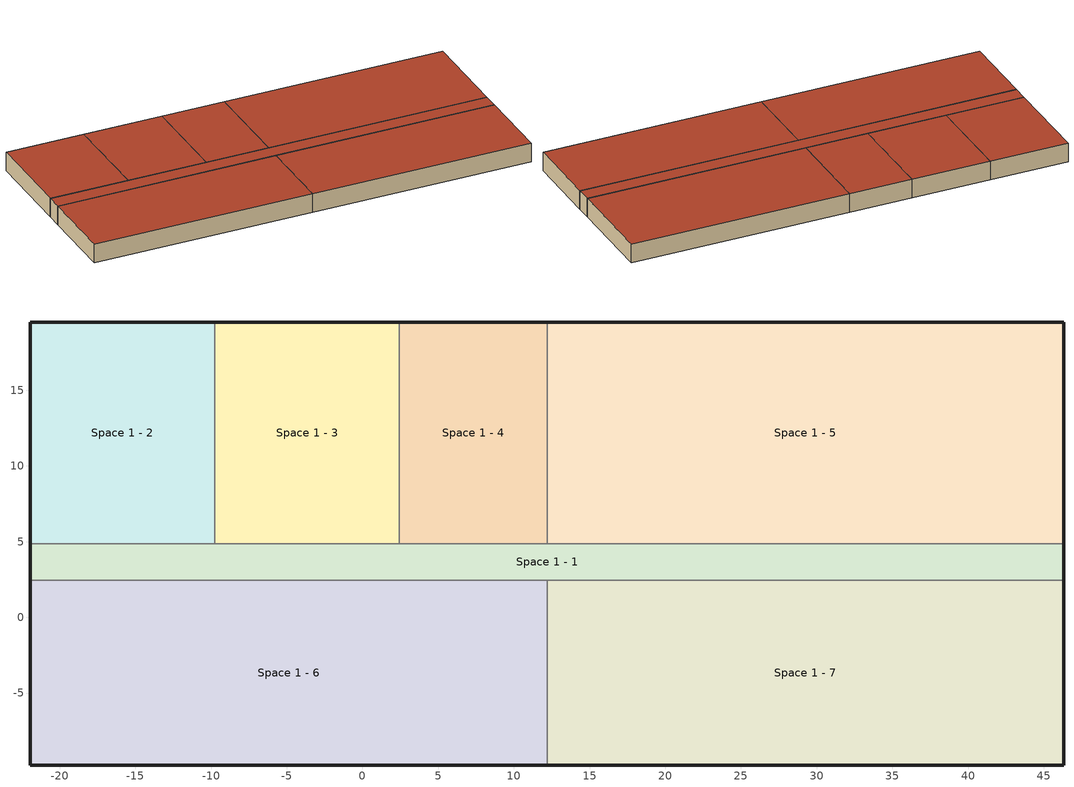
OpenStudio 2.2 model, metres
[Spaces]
Space 1 - 3
 floor ground: -9.75,19.51 2.44,19.51 2.44,18.29 2.44,4.88 -9.75,4.88 z0
 wall outside: 2.44,19.51 -9.75,19.51 z0:3
 wall inside: -9.75,19.51 -9.75,4.88 2.44,4.88 2.44,18.29 2.44,19.51 z0:3
 roof outside: -9.75,4.88 2.44,4.88 2.44,18.29 2.44,19.51 -9.75,19.51 z3
Space 1 - 2
 floor ground: -21.95,19.51 -9.75,19.51 -9.75,4.88 -21.95,4.88 z0
 wall outside: -9.75,19.51 -21.95,19.51 -21.95,4.88 z0:3
 wall inside: -21.95,4.88 -9.75,4.88 -9.75,19.51 z0:3
 roof outside: -21.95,4.88 -9.75,4.88 -9.75,19.51 -21.95,19.51 z3
Space 1 - 7
 floor ground: 12.19,2.44 46.33,2.44 46.33,-9.75 12.19,-9.75 z0
 wall outside: 12.19,-9.75 46.33,-9.75 46.33,2.44 z0:3
 wall inside: 46.33,2.44 12.19,2.44 12.19,-9.75 z0:3
 roof outside: 12.19,-9.75 46.33,-9.75 46.33,2.44 12.19,2.44 z3
Space 1 - 4
 floor ground: 12.19,4.88 2.44,4.88 2.44,18.29 2.44,19.51 12.19,19.51 z0
 wall outside: 12.19,19.51 2.44,19.51 z0:3
 wall inside: 2.44,19.51 2.44,18.29 2.44,4.88 12.19,4.88 12.19,19.51 z0:3
 roof outside: 12.19,19.51 2.44,19.51 2.44,18.29 2.44,4.88 12.19,4.88 z3
Space 1 - 6
 floor ground: -21.95,2.44 12.19,2.44 12.19,-9.75 -21.95,-9.75 z0
 wall outside: -21.95,2.44 -21.95,-9.75 12.19,-9.75 z0:3
 wall inside: 12.19,-9.75 12.19,2.44 -21.95,2.44 z0:3
 roof outside: -21.95,-9.75 12.19,-9.75 12.19,2.44 -21.95,2.44 z3
Space 1 - 5
 floor ground: 12.19,19.51 46.33,19.51 46.33,4.88 12.19,4.88 z0
 wall outside: 46.33,4.88 46.33,19.51 12.19,19.51 z0:3
 wall inside: 12.19,19.51 12.19,4.88 46.33,4.88 z0:3
 roof outside: 12.19,4.88 46.33,4.88 46.33,19.51 12.19,19.51 z3
Space 1 - 1
 floor ground: -21.95,4.88 -9.75,4.88 2.44,4.88 12.19,4.88 46.33,4.88 46.33,2.44 12.19,2.44 -21.95,2.44 z0
 wall outside: -21.95,4.88 -21.95,2.44 / 46.33,2.44 46.33,4.88 z0:3
 wall inside: 46.33,4.88 12.19,4.88 2.44,4.88 -9.75,4.88 -21.95,4.88 / -21.95,2.44 12.19,2.44 46.33,2.44 z0:3
 roof outside: -21.95,2.44 12.19,2.44 46.33,2.44 46.33,4.88 12.19,4.88 2.44,4.88 -9.75,4.88 -21.95,4.88 z3
[Site]
Site 1: Latitude {deg}=39.83; Longitude {deg}=-104.65; Time Zone {hr}=-7; Elevation {m}=1650
[Building]
Medium Office: North Axis {deg}=-0; Space Type=Classroom; Default Construction Set=Default Construction Set 1; Default Schedule Set=Default Schedule Set 1; Standards Building Type=PrimarySchool
[ClimateZones]
Climate Zone Institution Name 1=ASHRAE; Climate Zone Document Name 1=ANSI/ASHRAE Standard 169; Climate Zone Document Year 1=2006; Climate Zone Institution Name 2=CEC; Climate Zone Document Name 2=California Climate Zone Descriptions; Climate Zone Document Year 2=1995
[DefaultConstructionSet]
Default Construction Set 1: Default Exterior Surface Constructions=Default Surface Constructions 1; Default Interior Surface Constructions=Default Surface Constructions 2; Default Ground Contact Surface Constructions=Default Surface Constructions 3; Default Exterior SubSurface Constructions=Default Sub Surface Constructions 1; Default Interior SubSurface Constructions=Default Sub Surface Constructions 2
[DefaultSurfaceConstructions]
Name | Wall Construction | Roof Ceiling Construction | Floor Construction
Default Surface Constructions 1 | Steel-Framed_R-13_Ext-wall | IEAD_R-15 ci_Roof
Default Surface Constructions 2 | Standard_Int-Wall | INT-FLOOR-UNDERSIDE | INT-FLOOR-TOPSIDE
Default Surface Constructions 3 |  |  | 4 inch HW Slab with Carpet Pad
[DefaultSubSurfaceConstructions]
Default Sub Surface Constructions 1; Default Sub Surface Constructions 2
[Construction]
Steel-Framed_R-13_Ext-wall: MAT-SHEATH, Wall Insulation [1], 1/2IN Gypsum
IEAD_R-15 ci_Roof: Roof Membrane, Roof Insulation, Metal Decking
INT-FLOOR-TOPSIDE: Std MAT-CC05 4 MW CONCRETE, Std CP02 CARPET PAD
Standard_Int-Wall: GP01 1/2 GYPSUM, GP01 1/2 GYPSUM
INT-FLOOR-UNDERSIDE: Std CP02 CARPET PAD, Std MAT-CC05 4 MW CONCRETE
4 inch HW Slab with Carpet Pad: 4 HW CONCRETE, CP02 CARPET PAD
InteriorFurnishings: Std Wood 6inch
[Material:NoMass] Thermal Absorptance=0.9; Solar Absorptance=0.7
Name | Roughness | Thermal Resistance {m2-K/W} | Visible Absorptance
MAT-SHEATH | Rough | 0.3626 | 0.7
Std CP02 CARPET PAD | VeryRough | 0.21648 | 0.8
CP02 CARPET PAD | VeryRough | 0.2165 | 0.8
[Material] Thermal Absorptance=0.9
Name | Roughness | Thickness {m} | Conductivity {W/m-K} | Density {kg/m3} | Specific Heat {J/kg-K} | Solar Absorptance | Visible Absorptance
Wall Insulation [1] | MediumRough | 0.0373 | 0.045 | 265 | 836.8 | 0.7 | 0.7
1/2IN Gypsum | Smooth | 0.0127 | 0.16 | 784.9 | 830 | 0.92 | 0.92
Roof Membrane | VeryRough | 0.0095 | 0.16 | 1121.29 | 1460 | 0.7 | 0.7
Roof Insulation | MediumRough | 0.125 | 0.049 | 265 | 836.8 | 0.7 | 0.7
Metal Decking | MediumSmooth | 0.0015 | 45.006 | 7680 | 418.4 | 0.7 | 0.3
Std MAT-CC05 4 MW CONCRETE | Rough | 0.1 | 0.858 | 1968 | 836.8 | 0.7 | 0.2
GP01 1/2 GYPSUM | Smooth | 0.0127 | 0.16 | 800 | 1090 | 0.7 | 0.5
4 HW CONCRETE | Rough | 0.1016 | 1.311 | 2240 | 836.8 | 0.7 | 0.7
Std Wood 6inch | MediumSmooth | 0.15 | 0.12 | 540 | 1210 | 0.7 | 0.7
[Lights:Definition] Design Level Calculation Method=Watts/Area; Fraction Radiant=0.37; Fraction Visible=0.2; Return Air Fraction=0; Return Air Fraction Calculated from Plenum Temperature=No
Name | Watts per Space Floor Area {W/m2}
Classroom_Lights Definition; Gym_Lights Definition | 15.0695
Corridor_Lights Definition | 5.38196
Kitchen_Lights Definition; Media_Center_Lights Definition | 12.9167
Lobby_Lights Definition | 13.9931
[ThermostatSetpoint:DualSetpoint]
Name | Heating Setpoint Temperature Schedule | Cooling Setpoint Temperature Schedule
Thermostat Setpoint Dual Setpoint 1; Thermostat Setpoint Dual Setpoint 3; Thermostat Setpoint Dual Setpoint 4; Thermostat Setpoint Dual Setpoint 5; Thermostat Setpoint Dual Setpoint 6; Thermostat Setpoint Dual Setpoint 7 | primary HtgSetP_Sch | primary ClgSetP_Sch
Thermostat Setpoint Dual Setpoint 2 | primary Gym_HtgSetP_Sch | primary Gym_ClgSetP_Sch
[DesignSpecification:OutdoorAir] Outdoor Air Flow Rate {m3/s}=0
Name | Outdoor Air Flow per Person {m3/s-person} | Outdoor Air Flow per Floor Area {m3/s-m2}
Classroom OA Design Spec; Media_Center OA Design Spec | 0.00471947 | 0.0006096
Corridor OA Design Spec | 0 | 0.0003048
Gym OA Design Spec | 0.00353961 | 0.0003048
Kitchen OA Design Spec | 0 | 0.003556
Lobby OA Design Spec |  | 0.0003048
[SpaceType] Standards Building Type=PrimarySchool
Name | Design Specification Outdoor Air Object | Standards Space Type
Classroom | Classroom OA Design Spec | Classroom
Corridor | Corridor OA Design Spec | Corridor
Gym | Gym OA Design Spec | Gym
Kitchen | Kitchen OA Design Spec | Kitchen
Lobby | Lobby OA Design Spec | Lobby
Media_Center | Media_Center OA Design Spec | Library
[InternalMass]
Name | Internal Mass Definition | Space or SpaceType
Classroom Internal Mass | Classroom Internal Mass Definition | Classroom
Corridor Internal Mass | Corridor Internal Mass Definition | Corridor
Gym Internal Mass | Gym Internal Mass Definition | Gym
Kitchen Internal Mass | Kitchen Internal Mass Definition | Kitchen
Lobby Internal Mass | Lobby Internal Mass Definition | Lobby
Media_Center Internal Mass | Media_Center Internal Mass Definition | Media_Center
[InternalMass:Definition] Construction=InteriorFurnishings; Design Level Calculation Method=SurfaceArea/Area; Surface Area per Space Floor Area=2
Classroom Internal Mass Definition; Corridor Internal Mass Definition; Gym Internal Mass Definition; Kitchen Internal Mass Definition; Lobby Internal Mass Definition; Media_Center Internal Mass Definition
[People] Activity Level Schedule=primary Activity_Sch; Work Efficiency Schedule=Work_Eff_Sch; Clothing Insulation Schedule=Clothing_Sch; Air Velocity Schedule=Air_Velo_Sch
Name | People Definition | Space or SpaceType | Number of People Schedule
Classroom People | Classroom People Definition | Classroom | primary Bldg_Occ_Sch
Gym People | Gym People Definition | Gym | primary Gym_Occ_Sch
Media_Center People | Media_Center People Definition | Media_Center | primary Lib_Occ_Sch
[People:Definition] Number of People Calculation Method=People/Area; Fraction Radiant=0.3; Carbon Dioxide Generation Rate {m3/s-W}=3.82e-08; Enable ASHRAE 55 Comfort Warnings=No; Mean Radiant Temperature Calculation Type=ZoneAveraged; Thermal Comfort Model Type 1=FANGER
Name | People per Space Floor Area {person/m2}
Classroom People Definition | 0.376737
Gym People Definition | 1.07639
Media_Center People Definition | 0.269098
[Lights] Schedule=primary Bldg_Light_Sch; Fraction Replaceable=1
Name | Lights Definition | Space or SpaceType
Classroom_Lights | Classroom_Lights Definition | Classroom
Corridor_Lights | Corridor_Lights Definition | Corridor
Gym_Lights | Gym_Lights Definition | Gym
Kitchen_Lights | Kitchen_Lights Definition | Kitchen
Lobby_Lights | Lobby_Lights Definition | Lobby
Media_Center_Lights | Media_Center_Lights Definition | Media_Center
[ElectricEquipment]
Name | Electric Equipment Definition | Space or SpaceType | Schedule | Multiplier
Classroom_Equip | Classroom_Equip Definition | Classroom | primary Bldg_Equip_Sch
Kitchen_PlugMisc_Equip | Kitchen_PlugMisc_Equip Definition | Kitchen | primary Kit_Elec_Equip_Sch
Media_Center_PlugMisc_Equip | Media_Center_PlugMisc_Equip Definition | Media_Center | primary Bldg_Equip_Sch
Electric Equipment 1 | 14610W elevator with motor efficency of 0.91 | Space 1 - 5 | Elevator_Sch | 0
[ElectricEquipment:Definition]
Name | Design Level Calculation Method | Watts per Space Floor Area {W/m2} | Fraction Latent | Fraction Radiant | Fraction Lost | Design Level {W}
Classroom_Equip Definition | Watts/Area | 15.0695 | 0 | 0.5 | 0
Kitchen_PlugMisc_Equip Definition | Watts/Area | 179.757 | 0.25 | 0.3 | 0.2
Media_Center_PlugMisc_Equip Definition | Watts/Area | 5.38196 | 0 | 0.5 | 0
14610W elevator with motor efficency of 0.91 | EquipmentLevel |  |  | 0.5 |  | 16055
[SpaceInfiltration:DesignFlowRate] Design Flow Rate Calculation Method=Flow/ExteriorWallArea; Flow per Exterior Surface Area {m3/s-m2}=0.000302; Constant Term Coefficient=1; Temperature Term Coefficient=0; Velocity Term Coefficient=0; Velocity Squared Term Coefficient=0
Name | Space or SpaceType | Schedule
Classroom_Infiltration | Classroom | primary Infil_Sch
Corridor_Infiltration | Corridor | primary Infil_Sch
Gym_Infiltration | Gym | primary Gym_Infil_Sch
Kitchen_Infiltration | Kitchen | primary Infil_Sch
Lobby_Infiltration | Lobby | primary Infil_Sch
Media_Center_Infiltration | Media_Center | primary Infil_Sch
[GasEquipment]
Kitchen_GasMisc_Equip: Gas Equipment Definition=Kitchen_GasMisc_Equip Definition; Space or SpaceType=Kitchen; Schedule=primary Kit_Gas_Equip_Sch
[GasEquipment:Definition]
Kitchen_GasMisc_Equip Definition: Design Level Calculation Method=Watts/Area; Watts per Space Floor Area {W/m2}=182; Fraction Latent=0.1; Fraction Radiant=0.2; Fraction Lost=0.7; Carbon Dioxide Generation Rate {m3/s-W}=3.96e-08
[Space] Building Story=Story 1
Name | Space Type | Thermal Zone
Space 1 - 3 | Classroom | Thermal Zone 3
Space 1 - 2 | Classroom | Thermal Zone 2
Space 1 - 7 | Media_Center | Thermal Zone 7
Space 1 - 4 | Kitchen | Thermal Zone 4
Space 1 - 6 | Gym | Thermal Zone 6
Space 1 - 5 | Lobby | Thermal Zone 5
Space 1 - 1 | Corridor | Thermal Zone 1
[ThermalZone] Use Ideal Air Loads=No
Name | Thermostat
Thermal Zone 3 | Thermostat Setpoint Dual Setpoint 4
Thermal Zone 2 | Thermostat Setpoint Dual Setpoint 5
Thermal Zone 7 | Thermostat Setpoint Dual Setpoint 3
Thermal Zone 4 | Thermostat Setpoint Dual Setpoint 7
Thermal Zone 6 | Thermostat Setpoint Dual Setpoint 2
Thermal Zone 5 | Thermostat Setpoint Dual Setpoint 6
Thermal Zone 1 | Thermostat Setpoint Dual Setpoint 1
[Sizing:Zone] Zone Cooling Design Supply Air Temperature Input Method=SupplyAirTemperature; Zone Cooling Design Supply Air Temperature {C}=14; Zone Cooling Design Supply Air Temperature Difference {deltaC}=11.11; Zone Heating Design Supply Air Temperature Input Method=SupplyAirTemperature; Zone Heating Design Supply Air Temperature {C}=40; Zone Heating Design Supply Air Temperature Difference {deltaC}=11.11; Zone Cooling Design Supply Air Humidity Ratio {kg-H2O/kg-air}=0.0085; Zone Heating Design Supply Air Humidity Ratio {kg-H2O/kg-air}=0.008; Cooling Design Air Flow Method=DesignDay; Heating Design Air Flow Method=DesignDay; Account for Dedicated Outdoor Air System=No; Dedicated Outdoor Air System Control Strategy=NeutralSupplyAir; Dedicated Outdoor Air Low Setpoint Temperature for Design {C}=autosize; Dedicated Outdoor Air High Setpoint Temperature for Design {C}=autosize
Thermal Zone 3; Thermal Zone 2; Thermal Zone 7; Thermal Zone 4; Thermal Zone 6; Thermal Zone 5; Thermal Zone 1
[BuildingStory]
Story 1
[DefaultScheduleSet]
Default Schedule Set 1: Electric Equipment Schedule=primary Bldg_Equip_Sch
[Schedule:Ruleset]
Name | Default Day Schedule | Summer Design Day Schedule | Winter Design Day Schedule
primary Bldg_Occ_Sch | primary Bldg_Occ_Sch Default Schedule | primary Bldg_Occ_Sch Summer Design Day | primary Bldg_Occ_Sch Winter Design Day
primary Activity_Sch | primary Activity_Sch Default Schedule | primary Activity_Sch Summer Design Day | primary Activity_Sch Winter Design Day
primary Bldg_Light_Sch | primary Bldg_Light_Sch Default Schedule | primary Bldg_Light_Sch Summer Design Day | primary Bldg_Light_Sch Winter Design Day
primary Bldg_Equip_Sch | primary Bldg_Equip_Sch Default Schedule | primary Bldg_Equip_Sch Summer Design Day | primary Bldg_Equip_Sch Winter Design Day
primary Infil_Sch | primary Infil_Sch Default Schedule | primary Infil_Sch Summer Design Day | primary Infil_Sch Winter Design Day
primary Gym_Occ_Sch | primary Gym_Occ_Sch Default Schedule | primary Gym_Occ_Sch Summer Design Day | primary Gym_Occ_Sch Winter Design Day
primary Gym_Infil_Sch | primary Gym_Infil_Sch Default Schedule | primary Gym_Infil_Sch Summer Design Day | primary Gym_Infil_Sch Winter Design Day
primary Kit_Elec_Equip_Sch | primary Kit_Elec_Equip_Sch Default Schedule | primary Kit_Elec_Equip_Sch Summer Design Day | primary Kit_Elec_Equip_Sch Winter Design Day
primary Kit_Gas_Equip_Sch | primary Kit_Gas_Equip_Sch Default Schedule | primary Kit_Gas_Equip_Sch Summer Design Day | primary Kit_Gas_Equip_Sch Winter Design Day
primary Lib_Occ_Sch | primary Lib_Occ_Sch Default Schedule | primary Lib_Occ_Sch Summer Design Day | primary Lib_Occ_Sch Winter Design Day
Elevator_Sch | secondary Elevator_Sch Default Schedule | secondary Elevator_Sch Summer Design Day | secondary Elevator_Sch Winter Design Day
primary ClgSetP_Sch | primary ClgSetP_Sch Default Schedule | primary ClgSetP_Sch Summer Design Day | primary ClgSetP_Sch Winter Design Day
primary HtgSetP_Sch | primary HtgSetP_Sch Default Schedule | primary HtgSetP_Sch Summer Design Day | primary HtgSetP_Sch Winter Design Day
primary Gym_ClgSetP_Sch | primary Gym_ClgSetP_Sch Default Schedule | primary Gym_ClgSetP_Sch Summer Design Day | primary Gym_ClgSetP_Sch Winter Design Day
primary Gym_HtgSetP_Sch | primary Gym_HtgSetP_Sch Default Schedule | primary Gym_HtgSetP_Sch Summer Design Day | primary Gym_HtgSetP_Sch Winter Design Day
[Schedule:Day]
primary Bldg_Occ_Sch Default Schedule; primary Bldg_Occ_Sch Winter Design Day; primary Bldg_Occ_Sch Rule 3 Day Schedule; primary Bldg_Occ_Sch Rule 5 Day Schedule; primary Bldg_Light_Sch Winter Design Day; primary Bldg_Equip_Sch Winter Design Day; primary Gym_Occ_Sch Default Schedule; primary Gym_Occ_Sch Winter Design Day; primary Gym_Occ_Sch Rule 3 Day Schedule; primary Gym_Occ_Sch Rule 4 Day Schedule; primary Kit_Elec_Equip_Sch Winter Design Day; primary Kit_Gas_Equip_Sch Winter Design Day; primary Lib_Occ_Sch Default Schedule; primary Lib_Occ_Sch Winter Design Day; primary Lib_Occ_Sch Rule 3 Day Schedule; primary Lib_Occ_Sch Rule 4 Day Schedule; secondary Elevator_Sch Default Schedule; secondary Elevator_Sch Winter Design Day; secondary Elevator_Sch Rule 4 Day Schedule: 24, 0, 0
primary Bldg_Occ_Sch Summer Design Day: 24, 0, 0.3
primary Bldg_Occ_Sch Rule 2 Day Schedule; primary Bldg_Occ_Sch Rule 6 Day Schedule: 8, 0, 0, 11, 0, 0.3, 13, 0, 0.2, 15, 0, 0.3, 17, 0, 0.05, 24, 0, 0
primary Bldg_Occ_Sch Rule 4 Day Schedule: 9, 0, 0, 13, 0, 0.05, 24, 0, 0
primary Activity_Sch Default Schedule; primary Activity_Sch Summer Design Day; primary Activity_Sch Winter Design Day: 24, 0, 120
primary Bldg_Light_Sch Default Schedule; primary Bldg_Light_Sch Rule 3 Day Schedule; primary Bldg_Light_Sch Rule 5 Day Schedule: 24, 0, 0.2
primary Bldg_Light_Sch Summer Design Day; primary Infil_Sch Default Schedule; primary Infil_Sch Summer Design Day; primary Infil_Sch Winter Design Day; primary Infil_Sch Rule 3 Day Schedule; primary Infil_Sch Rule 5 Day Schedule; primary Gym_Occ_Sch Summer Design Day; primary Gym_Infil_Sch Summer Design Day; primary Gym_Infil_Sch Winter Design Day; primary Lib_Occ_Sch Summer Design Day; secondary Elevator_Sch Summer Design Day: 24, 0, 1
primary Bldg_Light_Sch Rule 2 Day Schedule; primary Bldg_Light_Sch Rule 6 Day Schedule: 6, 0, 0.2, 7, 0, 0.4, 16, 0, 0.9, 19, 0, 0.7, 21, 0, 0.5, 24, 0, 0.2
primary Bldg_Light_Sch Rule 4 Day Schedule: 8, 0, 0.2, 14, 0, 0.5, 24, 0, 0.2
primary Bldg_Equip_Sch Default Schedule; primary Bldg_Equip_Sch Rule 3 Day Schedule; primary Bldg_Equip_Sch Rule 5 Day Schedule: 24, 0, 0.4
primary Bldg_Equip_Sch Summer Design Day; primary Bldg_Equip_Sch Rule 2 Day Schedule; primary Bldg_Equip_Sch Rule 6 Day Schedule: 8, 0, 0.4, 15, 0, 0.6, 24, 0, 0.4
primary Bldg_Equip_Sch Rule 4 Day Schedule: 9, 0, 0.4, 13, 0, 0.6, 24, 0, 0.4
primary Infil_Sch Rule 2 Day Schedule; primary Infil_Sch Rule 6 Day Schedule: 6, 0, 1, 18, 0, 0.5, 24, 0, 1
primary Infil_Sch Rule 4 Day Schedule: 8, 0, 1, 13, 0, 0.5, 24, 0, 1
primary Gym_Occ_Sch Rule 2 Day Schedule; primary Gym_Occ_Sch Rule 5 Day Schedule: 8, 0, 0, 14, 0, 0.15, 15, 0, 0, 18, 0, 0.15, 21, 0, 0.05, 24, 0, 0
primary Gym_Infil_Sch Default Schedule; primary Gym_Infil_Sch Rule 3 Day Schedule; primary Gym_Infil_Sch Rule 5 Day Schedule: 24, 0, 0.5
primary Gym_Infil_Sch Rule 2 Day Schedule; primary Gym_Infil_Sch Rule 6 Day Schedule: 6, 0, 0.5, 21, 0, 1, 24, 0, 0.5
primary Gym_Infil_Sch Rule 4 Day Schedule: 8, 0, 0.5, 13, 0, 1, 24, 0, 0.5
primary Kit_Elec_Equip_Sch Default Schedule; primary Kit_Elec_Equip_Sch Rule 3 Day Schedule; primary Kit_Elec_Equip_Sch Rule 4 Day Schedule: 24, 0, 0.27
primary Kit_Elec_Equip_Sch Summer Design Day; primary Kit_Elec_Equip_Sch Rule 2 Day Schedule; primary Kit_Elec_Equip_Sch Rule 5 Day Schedule: 5, 0, 0.27, 6, 0, 0.33, 7, 0, 0.47, 8, 0, 0.84, 9, 0, 0.75, 10, 0, 0.5, 11, 0, 0.72, 12, 0, 0.91, 13, 0, 1, 14, 0, 0.41, 15, 0, 0.34, 24, 0, 0.27
primary Kit_Gas_Equip_Sch Default Schedule; primary Kit_Gas_Equip_Sch Rule 3 Day Schedule; primary Kit_Gas_Equip_Sch Rule 4 Day Schedule: 24, 0, 0.03
primary Kit_Gas_Equip_Sch Summer Design Day; primary Kit_Gas_Equip_Sch Rule 2 Day Schedule; primary Kit_Gas_Equip_Sch Rule 5 Day Schedule: 6, 0, 0.03, 8, 0, 1, 9, 0, 0.33, 10, 0, 0.07, 13, 0, 1, 24, 0, 0.03
primary Lib_Occ_Sch Rule 2 Day Schedule; primary Lib_Occ_Sch Rule 5 Day Schedule: 8, 0, 0, 9, 0, 0.3, 11, 0, 0.6, 13, 0, 0.3, 15, 0, 0.6, 17, 0, 0.3, 24, 0, 0
secondary Elevator_Sch Rule 2 Day Schedule; secondary Elevator_Sch Rule 5 Day Schedule: 8, 0, 0, 15, 0, 0.3, 16, 0, 0.15, 24, 0, 0
secondary Elevator_Sch Rule 3 Day Schedule: 24, 0, 0.02
primary ClgSetP_Sch Default Schedule; primary ClgSetP_Sch Winter Design Day; primary ClgSetP_Sch Rule 3 Day Schedule; primary ClgSetP_Sch Rule 5 Day Schedule; primary Gym_ClgSetP_Sch Default Schedule; primary Gym_ClgSetP_Sch Winter Design Day; primary Gym_ClgSetP_Sch Rule 3 Day Schedule; primary Gym_ClgSetP_Sch Rule 5 Day Schedule: 24, 0, 27.2
primary ClgSetP_Sch Summer Design Day; primary Gym_ClgSetP_Sch Summer Design Day: 24, 0, 23.3
primary ClgSetP_Sch Rule 2 Day Schedule; primary ClgSetP_Sch Rule 6 Day Schedule: 6, 0, 27.2, 18, 0, 23.3, 24, 0, 27.2
primary ClgSetP_Sch Rule 4 Day Schedule; primary Gym_ClgSetP_Sch Rule 4 Day Schedule: 8, 0, 27.2, 13, 0, 23.3, 24, 0, 27.2
primary HtgSetP_Sch Default Schedule; primary HtgSetP_Sch Summer Design Day; primary HtgSetP_Sch Rule 3 Day Schedule; primary HtgSetP_Sch Rule 5 Day Schedule; primary Gym_HtgSetP_Sch Default Schedule; primary Gym_HtgSetP_Sch Summer Design Day; primary Gym_HtgSetP_Sch Rule 3 Day Schedule; primary Gym_HtgSetP_Sch Rule 5 Day Schedule: 24, 0, 15.6
primary HtgSetP_Sch Winter Design Day; primary Gym_HtgSetP_Sch Winter Design Day: 24, 0, 21.7
primary HtgSetP_Sch Rule 2 Day Schedule; primary HtgSetP_Sch Rule 6 Day Schedule: 6, 0, 15.6, 18, 0, 21.7, 24, 0, 15.6
primary HtgSetP_Sch Rule 4 Day Schedule; primary Gym_HtgSetP_Sch Rule 4 Day Schedule: 8, 0, 15.6, 13, 0, 21.7, 24, 0, 15.6
primary Gym_ClgSetP_Sch Rule 2 Day Schedule; primary Gym_ClgSetP_Sch Rule 6 Day Schedule: 6, 0, 27.2, 21, 0, 23.3, 24, 0, 27.2
primary Gym_HtgSetP_Sch Rule 2 Day Schedule; primary Gym_HtgSetP_Sch Rule 6 Day Schedule: 6, 0, 15.6, 21, 0, 21.7, 24, 0, 15.6
[Schedule:Rule] Date Specification Type=DateRange; Start Day=1
Name | Schedule Ruleset | Rule Order | Day Schedule | Apply Sunday | Apply Monday | Apply Tuesday | Apply Wednesday | Apply Thursday | Apply Friday | Apply Saturday | Start Month | End Month | End Day
primary Bldg_Occ_Sch Rule 2 | primary Bldg_Occ_Sch | 0 | primary Bldg_Occ_Sch Rule 2 Day Schedule | No | Yes | Yes | Yes | Yes | Yes | No | 9 | 12 | 31
primary Bldg_Occ_Sch Rule 9 | primary Bldg_Occ_Sch | 1 | primary Bldg_Occ_Sch Rule 3 Day Schedule | Yes | No | No | No | No | No | Yes | 7 | 9 | 1
primary Bldg_Occ_Sch Rule 4 | primary Bldg_Occ_Sch | 2 | primary Bldg_Occ_Sch Rule 4 Day Schedule | No | Yes | Yes | Yes | Yes | Yes | No | 7 | 9 | 1
primary Bldg_Occ_Sch Rule 5 | primary Bldg_Occ_Sch | 3 | primary Bldg_Occ_Sch Rule 5 Day Schedule | Yes | No | No | No | No | No | Yes | 1 | 6 | 30
primary Bldg_Occ_Sch Rule 6 | primary Bldg_Occ_Sch | 4 | primary Bldg_Occ_Sch Rule 6 Day Schedule | No | Yes | Yes | Yes | Yes | Yes | No | 1 | 6 | 30
primary Bldg_Light_Sch Rule 2 | primary Bldg_Light_Sch | 0 | primary Bldg_Light_Sch Rule 2 Day Schedule | No | Yes | Yes | Yes | Yes | Yes | No | 9 | 12 | 31
primary Bldg_Light_Sch Rule 3 | primary Bldg_Light_Sch | 1 | primary Bldg_Light_Sch Rule 3 Day Schedule | Yes | No | No | No | No | No | Yes | 7 | 9 | 1
primary Bldg_Light_Sch Rule 11 | primary Bldg_Light_Sch | 2 | primary Bldg_Light_Sch Rule 4 Day Schedule | No | Yes | Yes | Yes | Yes | Yes | No | 7 | 9 | 1
primary Bldg_Light_Sch Rule 5 | primary Bldg_Light_Sch | 3 | primary Bldg_Light_Sch Rule 5 Day Schedule | Yes | No | No | No | No | No | Yes | 1 | 6 | 30
primary Bldg_Light_Sch Rule 6 | primary Bldg_Light_Sch | 4 | primary Bldg_Light_Sch Rule 6 Day Schedule | No | Yes | Yes | Yes | Yes | Yes | No | 1 | 6 | 30
primary Bldg_Equip_Sch Rule 2 | primary Bldg_Equip_Sch | 0 | primary Bldg_Equip_Sch Rule 2 Day Schedule | No | Yes | Yes | Yes | Yes | Yes | No | 9 | 12 | 31
primary Bldg_Equip_Sch Rule 9 | primary Bldg_Equip_Sch | 1 | primary Bldg_Equip_Sch Rule 3 Day Schedule | Yes | No | No | No | No | No | Yes | 7 | 9 | 1
primary Bldg_Equip_Sch Rule 4 | primary Bldg_Equip_Sch | 2 | primary Bldg_Equip_Sch Rule 4 Day Schedule | No | Yes | Yes | Yes | Yes | Yes | No | 7 | 9 | 1
primary Bldg_Equip_Sch Rule 5 | primary Bldg_Equip_Sch | 3 | primary Bldg_Equip_Sch Rule 5 Day Schedule | Yes | No | No | No | No | No | Yes | 1 | 6 | 30
primary Bldg_Equip_Sch Rule 6 | primary Bldg_Equip_Sch | 4 | primary Bldg_Equip_Sch Rule 6 Day Schedule | No | Yes | Yes | Yes | Yes | Yes | No | 1 | 6 | 30
primary Infil_Sch Rule 7 | primary Infil_Sch | 0 | primary Infil_Sch Rule 2 Day Schedule | No | Yes | Yes | Yes | Yes | Yes | No | 9 | 12 | 31
primary Infil_Sch Rule 8 | primary Infil_Sch | 1 | primary Infil_Sch Rule 3 Day Schedule | Yes | No | No | No | No | No | Yes | 7 | 9 | 1
primary Infil_Sch Rule 4 | primary Infil_Sch | 2 | primary Infil_Sch Rule 4 Day Schedule | No | Yes | Yes | Yes | Yes | Yes | No | 7 | 9 | 1
primary Infil_Sch Rule 5 | primary Infil_Sch | 3 | primary Infil_Sch Rule 5 Day Schedule | Yes | No | No | No | No | No | Yes | 1 | 6 | 30
primary Infil_Sch Rule 6 | primary Infil_Sch | 4 | primary Infil_Sch Rule 6 Day Schedule | No | Yes | Yes | Yes | Yes | Yes | No | 1 | 6 | 30
primary Gym_Occ_Sch Rule 2 | primary Gym_Occ_Sch | 0 | primary Gym_Occ_Sch Rule 2 Day Schedule | No | Yes | Yes | Yes | Yes | Yes | No | 9 | 12 | 31
primary Gym_Occ_Sch Rule 7 | primary Gym_Occ_Sch | 1 | primary Gym_Occ_Sch Rule 3 Day Schedule | Yes | Yes | Yes | Yes | Yes | Yes | Yes | 7 | 9 | 1
primary Gym_Occ_Sch Rule 4 | primary Gym_Occ_Sch | 2 | primary Gym_Occ_Sch Rule 4 Day Schedule | Yes | No | No | No | No | No | Yes | 1 | 6 | 30
primary Gym_Occ_Sch Rule 5 | primary Gym_Occ_Sch | 3 | primary Gym_Occ_Sch Rule 5 Day Schedule | No | Yes | Yes | Yes | Yes | Yes | No | 1 | 6 | 30
primary Gym_Infil_Sch Rule 7 | primary Gym_Infil_Sch | 0 | primary Gym_Infil_Sch Rule 2 Day Schedule | No | Yes | Yes | Yes | Yes | Yes | No | 9 | 12 | 31
primary Gym_Infil_Sch Rule 8 | primary Gym_Infil_Sch | 1 | primary Gym_Infil_Sch Rule 3 Day Schedule | Yes | No | No | No | No | No | Yes | 7 | 9 | 1
primary Gym_Infil_Sch Rule 4 | primary Gym_Infil_Sch | 2 | primary Gym_Infil_Sch Rule 4 Day Schedule | No | Yes | Yes | Yes | Yes | Yes | No | 7 | 9 | 1
primary Gym_Infil_Sch Rule 5 | primary Gym_Infil_Sch | 3 | primary Gym_Infil_Sch Rule 5 Day Schedule | Yes | No | No | No | No | No | Yes | 1 | 6 | 30
primary Gym_Infil_Sch Rule 6 | primary Gym_Infil_Sch | 4 | primary Gym_Infil_Sch Rule 6 Day Schedule | No | Yes | Yes | Yes | Yes | Yes | No | 1 | 6 | 30
primary Kit_Elec_Equip_Sch Rule 2 | primary Kit_Elec_Equip_Sch | 0 | primary Kit_Elec_Equip_Sch Rule 2 Day Schedule | No | Yes | Yes | Yes | Yes | Yes | No | 9 | 12 | 31
primary Kit_Elec_Equip_Sch Rule 8 | primary Kit_Elec_Equip_Sch | 1 | primary Kit_Elec_Equip_Sch Rule 3 Day Schedule | Yes | Yes | Yes | Yes | Yes | Yes | Yes | 7 | 9 | 1
primary Kit_Elec_Equip_Sch Rule 4 | primary Kit_Elec_Equip_Sch | 2 | primary Kit_Elec_Equip_Sch Rule 4 Day Schedule | Yes | No | No | No | No | No | Yes | 1 | 6 | 30
primary Kit_Elec_Equip_Sch Rule 5 | primary Kit_Elec_Equip_Sch | 3 | primary Kit_Elec_Equip_Sch Rule 5 Day Schedule | No | Yes | Yes | Yes | Yes | Yes | No | 1 | 6 | 30
primary Kit_Gas_Equip_Sch Rule 2 | primary Kit_Gas_Equip_Sch | 0 | primary Kit_Gas_Equip_Sch Rule 2 Day Schedule | No | Yes | Yes | Yes | Yes | Yes | No | 9 | 12 | 31
primary Kit_Gas_Equip_Sch Rule 8 | primary Kit_Gas_Equip_Sch | 1 | primary Kit_Gas_Equip_Sch Rule 3 Day Schedule | Yes | Yes | Yes | Yes | Yes | Yes | Yes | 7 | 9 | 1
primary Kit_Gas_Equip_Sch Rule 4 | primary Kit_Gas_Equip_Sch | 2 | primary Kit_Gas_Equip_Sch Rule 4 Day Schedule | Yes | No | No | No | No | No | Yes | 1 | 6 | 30
primary Kit_Gas_Equip_Sch Rule 5 | primary Kit_Gas_Equip_Sch | 3 | primary Kit_Gas_Equip_Sch Rule 5 Day Schedule | No | Yes | Yes | Yes | Yes | Yes | No | 1 | 6 | 30
primary Lib_Occ_Sch Rule 2 | primary Lib_Occ_Sch | 0 | primary Lib_Occ_Sch Rule 2 Day Schedule | No | Yes | Yes | Yes | Yes | Yes | No | 9 | 12 | 31
primary Lib_Occ_Sch Rule 7 | primary Lib_Occ_Sch | 1 | primary Lib_Occ_Sch Rule 3 Day Schedule | Yes | Yes | Yes | Yes | Yes | Yes | Yes | 7 | 9 | 1
primary Lib_Occ_Sch Rule 4 | primary Lib_Occ_Sch | 2 | primary Lib_Occ_Sch Rule 4 Day Schedule | Yes | No | No | No | No | No | Yes | 1 | 6 | 30
primary Lib_Occ_Sch Rule 5 | primary Lib_Occ_Sch | 3 | primary Lib_Occ_Sch Rule 5 Day Schedule | No | Yes | Yes | Yes | Yes | Yes | No | 1 | 6 | 30
secondary Elevator_Sch Rule 2 | Elevator_Sch | 0 | secondary Elevator_Sch Rule 2 Day Schedule | No | Yes | Yes | Yes | Yes | Yes | No | 9 | 12 | 31
secondary Elevator_Sch Rule 7 | Elevator_Sch | 1 | secondary Elevator_Sch Rule 3 Day Schedule | Yes | Yes | Yes | Yes | Yes | Yes | Yes | 7 | 9 | 1
secondary Elevator_Sch Rule 4 | Elevator_Sch | 2 | secondary Elevator_Sch Rule 4 Day Schedule | Yes | No | No | No | No | No | Yes | 1 | 6 | 30
secondary Elevator_Sch Rule 5 | Elevator_Sch | 3 | secondary Elevator_Sch Rule 5 Day Schedule | No | Yes | Yes | Yes | Yes | Yes | No | 1 | 6 | 30
primary ClgSetP_Sch Rule 7 | primary ClgSetP_Sch | 0 | primary ClgSetP_Sch Rule 2 Day Schedule | No | Yes | Yes | Yes | Yes | Yes | No | 9 | 12 | 31
primary ClgSetP_Sch Rule 8 | primary ClgSetP_Sch | 1 | primary ClgSetP_Sch Rule 3 Day Schedule | Yes | No | No | No | No | No | Yes | 7 | 9 | 1
primary ClgSetP_Sch Rule 4 | primary ClgSetP_Sch | 2 | primary ClgSetP_Sch Rule 4 Day Schedule | No | Yes | Yes | Yes | Yes | Yes | No | 7 | 9 | 1
primary ClgSetP_Sch Rule 5 | primary ClgSetP_Sch | 3 | primary ClgSetP_Sch Rule 5 Day Schedule | Yes | No | No | No | No | No | Yes | 1 | 6 | 30
primary ClgSetP_Sch Rule 6 | primary ClgSetP_Sch | 4 | primary ClgSetP_Sch Rule 6 Day Schedule | No | Yes | Yes | Yes | Yes | Yes | No | 1 | 6 | 30
primary HtgSetP_Sch Rule 7 | primary HtgSetP_Sch | 0 | primary HtgSetP_Sch Rule 2 Day Schedule | No | Yes | Yes | Yes | Yes | Yes | No | 9 | 12 | 31
primary HtgSetP_Sch Rule 8 | primary HtgSetP_Sch | 1 | primary HtgSetP_Sch Rule 3 Day Schedule | Yes | No | No | No | No | No | Yes | 7 | 9 | 1
primary HtgSetP_Sch Rule 4 | primary HtgSetP_Sch | 2 | primary HtgSetP_Sch Rule 4 Day Schedule | No | Yes | Yes | Yes | Yes | Yes | No | 7 | 9 | 1
primary HtgSetP_Sch Rule 5 | primary HtgSetP_Sch | 3 | primary HtgSetP_Sch Rule 5 Day Schedule | Yes | No | No | No | No | No | Yes | 1 | 6 | 30
primary HtgSetP_Sch Rule 6 | primary HtgSetP_Sch | 4 | primary HtgSetP_Sch Rule 6 Day Schedule | No | Yes | Yes | Yes | Yes | Yes | No | 1 | 6 | 30
primary Gym_ClgSetP_Sch Rule 7 | primary Gym_ClgSetP_Sch | 0 | primary Gym_ClgSetP_Sch Rule 2 Day Schedule | No | Yes | Yes | Yes | Yes | Yes | No | 9 | 12 | 31
primary Gym_ClgSetP_Sch Rule 8 | primary Gym_ClgSetP_Sch | 1 | primary Gym_ClgSetP_Sch Rule 3 Day Schedule | Yes | No | No | No | No | No | Yes | 7 | 9 | 1
primary Gym_ClgSetP_Sch Rule 4 | primary Gym_ClgSetP_Sch | 2 | primary Gym_ClgSetP_Sch Rule 4 Day Schedule | No | Yes | Yes | Yes | Yes | Yes | No | 7 | 9 | 1
primary Gym_ClgSetP_Sch Rule 5 | primary Gym_ClgSetP_Sch | 3 | primary Gym_ClgSetP_Sch Rule 5 Day Schedule | Yes | No | No | No | No | No | Yes | 1 | 6 | 30
primary Gym_ClgSetP_Sch Rule 6 | primary Gym_ClgSetP_Sch | 4 | primary Gym_ClgSetP_Sch Rule 6 Day Schedule | No | Yes | Yes | Yes | Yes | Yes | No | 1 | 6 | 30
primary Gym_HtgSetP_Sch Rule 7 | primary Gym_HtgSetP_Sch | 0 | primary Gym_HtgSetP_Sch Rule 2 Day Schedule | No | Yes | Yes | Yes | Yes | Yes | No | 9 | 12 | 31
primary Gym_HtgSetP_Sch Rule 8 | primary Gym_HtgSetP_Sch | 1 | primary Gym_HtgSetP_Sch Rule 3 Day Schedule | Yes | No | No | No | No | No | Yes | 7 | 9 | 1
primary Gym_HtgSetP_Sch Rule 4 | primary Gym_HtgSetP_Sch | 2 | primary Gym_HtgSetP_Sch Rule 4 Day Schedule | No | Yes | Yes | Yes | Yes | Yes | No | 7 | 9 | 1
primary Gym_HtgSetP_Sch Rule 5 | primary Gym_HtgSetP_Sch | 3 | primary Gym_HtgSetP_Sch Rule 5 Day Schedule | Yes | No | No | No | No | No | Yes | 1 | 6 | 30
primary Gym_HtgSetP_Sch Rule 6 | primary Gym_HtgSetP_Sch | 4 | primary Gym_HtgSetP_Sch Rule 6 Day Schedule | No | Yes | Yes | Yes | Yes | Yes | No | 1 | 6 | 30
[Schedule:Compact]
Work_Eff_Sch: Through: 12/31, For: AllDays, Until: 24:00, 0
Clothing_Sch: Through: 04/30, For: AllDays, Until: 24:00, 1.1, Through: 09/30, For: AllDays, Until: 24:00, 0.6, Through: 12/31, For: AllDays, Until: 24:00, 1.1
Air_Velo_Sch: Through: 12/31, For: AllDays, Until: 24:00, 0.2
